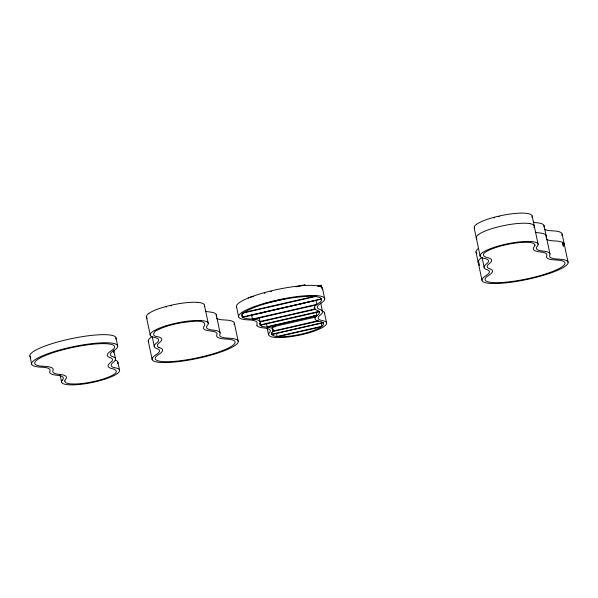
<?xml version="1.0" encoding="UTF-8"?>
<svg xmlns="http://www.w3.org/2000/svg" width="598" height="598" viewBox="0 0 598 598"><rect width="100%" height="100%" fill="white"/><g stroke="black" fill="none" stroke-linecap="round" stroke-linejoin="round"><path stroke-width="0.9" d="M324.4 313.658L324.46 313.397A39.939 7.625 -11.9 0 0 322.95 311.281L322.524 311.095A38.706 7.385 -11.9 0 0 321.948 310.885M273.144 331.045L317.717 320.827L318.525 321.059L272.882 331.494L272.307 326.971L315.445 317.112M62.185 380.276L62.439 379.969A38.922 7.43 -11.9 0 0 56.78 375.23A40.343 7.699 -11.9 0 1 55.539 375.096L53.132 374.64A42.944 8.193 -11.9 0 1 51.383 374.027A43.654 8.327 -11.9 0 1 49.911 371.059A38.922 7.43 -11.9 0 0 41.426 367.172A43.975 8.387 -11.9 0 1 42.615 355.758A43.975 8.387 -11.9 0 1 98.304 343.028A43.975 8.387 -11.9 0 1 113.799 350.63A38.922 7.43 -11.9 0 0 112.805 356.685A43.654 8.327 -11.9 0 1 115.556 359.353A42.757 8.163 -11.9 0 1 114.831 360.871L114.009 361.73A40.335 7.699 -11.9 0 1 113.306 362.313A38.922 7.43 -11.9 0 0 115.392 367.867L115.967 367.979A38.698 7.385 -11.9 0 1 117.671 368.488L118.098 368.674A39.946 7.625 -11.9 0 1 119.607 370.797L119.525 371.104A38.601 7.363 -11.9 0 1 118.927 372.12L118.681 372.397A36.411 6.944 -11.9 0 1 117.163 373.69M316.065 312.149L316.753 315.378L316.192 315.894L268.27 326.874L267.149 326.717L266.402 323.182M316.163 304.95L317.972 303.649A40.821 7.789 -11.9 0 0 303.59 296.601A40.821 7.789 -11.9 0 0 251.9 308.411A40.821 7.789 -11.9 0 0 250.794 319.003L253.739 319.212L316.163 304.95A42.077 8.028 -11.9 0 0 316.895 310.198A40.5 7.729 -11.9 0 1 319.452 312.664A39.804 7.595 -11.9 0 1 319.055 313.703L318.016 314.869A37.188 7.094 -11.9 0 1 317.374 315.408A42.077 8.028 -11.9 0 0 319.624 321.41L320.147 321.515A35.529 6.78 -11.9 0 1 321.694 321.978L322.083 322.143A36.792 7.019 -11.9 0 1 323.511 324.049L323.466 324.28A35.551 6.78 -11.9 0 1 322.95 325.237L322.741 325.491A33.742 6.436 -11.9 0 1 321.881 326.299L320.236 327.442A30.371 5.793 -11.9 0 1 319.242 328.018L318.824 328.235A28.883 5.509 -11.9 0 1 317.859 328.721L316.185 329.491A26.746 5.105 -11.9 0 1 315.31 329.857L314.585 330.148A25.781 4.919 -11.9 0 1 313.255 330.657L312.784 330.829A24.6 4.694 -11.9 0 1 310.938 331.471L310.145 331.726A23.471 4.478 -11.9 0 1 306.333 332.862M316.021 300.353L316.925 304.36L252.446 319.1L251.594 315.056L262.933 312.642M476.576 224.31L474.887 225.797A38.451 7.34 -11.9 0 0 474.281 226.724L474.603 228.608M165.34 326.022L164.457 326.306A27.717 5.285 -11.9 0 0 162.484 326.979L161.871 327.203A28.749 5.487 -11.9 0 0 160.391 327.756L159.569 328.085A29.75 5.674 -11.9 0 0 158.732 328.429L156.698 329.341A31.926 6.092 -11.9 0 0 155.615 329.879L155.144 330.118A33.226 6.339 -11.9 0 0 154.015 330.761L153.821 330.873A34.721 6.623 -11.9 0 0 152.692 331.613A36.411 6.944 -11.9 0 0 151.144 332.929L150.928 333.176A38.601 7.363 -11.9 0 0 150.3 334.222L150.233 334.484A39.946 7.625 -11.9 0 0 151.735 336.652L152.161 336.838A38.698 7.385 -11.9 0 0 153.858 337.347L154.441 337.466A38.922 7.43 -11.9 0 1 156.527 343.02A40.335 7.699 -11.9 0 0 155.824 343.596L155.039 344.403A42.757 8.163 -11.9 0 0 154.262 345.973A43.654 8.327 -11.9 0 0 157.027 348.641A38.922 7.43 -11.9 0 1 156.026 354.704A43.975 8.387 -11.9 0 0 171.529 362.298A43.975 8.387 -11.9 0 0 227.21 349.568A43.975 8.387 -11.9 0 0 228.406 338.154A38.922 7.43 -11.9 0 1 219.915 334.267A43.654 8.327 -11.9 0 0 218.442 331.307A42.944 8.193 -11.9 0 0 216.7 330.687L214.293 330.238A40.343 7.699 -11.9 0 0 213.045 330.096A38.922 7.43 -11.9 0 1 207.386 325.357L207.648 325.05A38.706 7.385 -11.9 0 0 208.201 324.034L208.261 323.735A39.939 7.625 -11.9 0 0 206.602 321.649L206.146 321.455A38.608 7.37 -11.9 0 0 204.426 320.976L203.888 320.872A36.388 6.944 -11.9 0 0 201.152 320.55M307.11 333.303L307.178 333.288A26.574 5.068 -11.9 0 0 311.476 332.017L312.35 331.733A27.702 5.285 -11.9 0 0 314.331 331.053L314.937 330.836A28.771 5.487 -11.9 0 0 316.424 330.275L317.239 329.954A29.728 5.674 -11.9 0 0 318.084 329.603L320.109 328.698A31.948 6.1 -11.9 0 0 321.201 328.16L321.664 327.913A33.211 6.339 -11.9 0 0 322.8 327.278L323.017 327.151A34.751 6.63 -11.9 0 0 324.123 326.418L324.953 325.775A36.919 7.041 -11.9 0 0 325.663 325.11L325.91 324.826A38.608 7.37 -11.9 0 0 326.508 323.817L326.59 323.503A39.939 7.625 -11.9 0 0 325.08 321.388L324.721 321.223A38.706 7.385 -11.9 0 0 322.95 320.692L322.374 320.573A38.922 7.43 -11.9 0 1 320.289 315.019A40.343 7.699 -11.9 0 0 320.991 314.436L322.105 313.18A42.944 8.193 -11.9 0 0 322.546 312.066A43.654 8.327 -11.9 0 0 319.788 309.398A38.922 7.43 -11.9 0 1 319.579 304.165L320.782 303.336A43.975 8.387 -11.9 0 0 305.286 295.741A43.975 8.387 -11.9 0 0 249.598 308.471A43.975 8.387 -11.9 0 0 248.409 319.878L250.323 319.997A38.922 7.43 -11.9 0 1 256.893 323.772L256.998 325.693M305.929 332.974L305.929 332.974A22.679 4.328 -11.9 0 1 297.027 335.015M306.729 333.407L306.796 333.385A25.819 4.926 -11.9 0 1 296.952 335.642M253.672 296.451L248.282 297.684L248.544 298.036M295.92 286.793L304.905 284.745L305.167 285.096L303.373 285.508M317.56 286.076L321.171 285.246L321.911 287.877M318.727 286.218L321.432 285.605M263.681 303.702L285.253 298.768M242.496 317L321.53 298.985L242.982 317.299L241.816 313.763M263.718 312.283L288.752 306.565M290.538 306.154L304.965 303.036M305.713 302.685L315.213 300.517M314.907 309.002L260.04 321.522L260.137 321.911L315.318 309.301L314.548 307.365M260.197 324.871L319.205 311.386L319.354 311.767L260.579 325.2L259.853 323.256M267.149 326.717L316.753 315.378M272.03 327.45L275.416 326.672L275.035 324.856M323.062 322.584L271.784 334.304L271.447 332.69M278.003 336.607L321.081 326.897M296.601 335.089L296.601 335.089A23.471 4.478 -11.9 0 1 292.385 335.784L291.495 335.912A24.6 4.694 -11.9 0 1 289.454 336.173L288.812 336.24A25.781 4.919 -11.9 0 1 287.227 336.405L286.337 336.48A26.753 5.105 -11.9 0 1 285.246 336.562L283.078 336.674A28.913 5.517 -11.9 0 1 281.77 336.711L281.195 336.711A30.349 5.793 -11.9 0 1 279.752 336.696L278.451 336.637M478.729 234.394A34.721 6.623 -11.9 0 1 479.835 233.669L480.052 233.534A33.226 6.339 -11.9 0 1 481.188 232.899L481.652 232.652A31.926 6.092 -11.9 0 1 482.743 232.114L484.769 231.209A29.75 5.674 -11.9 0 1 485.613 230.858L486.436 230.536A28.749 5.487 -11.9 0 1 487.916 229.976L488.446 229.789A27.717 5.285 -11.9 0 1 490.502 229.086L491.377 228.802A26.574 5.068 -11.9 0 1 495.615 227.546L496.123 227.412A25.819 4.926 -11.9 0 1 505.901 225.177L506.439 225.072A26.574 5.068 -11.9 0 1 511.036 224.31L512.023 224.168A27.702 5.285 -11.9 0 1 514.287 223.869L514.998 223.787A28.682 5.472 -11.9 0 1 516.328 223.645L517.756 223.517A29.728 5.674 -11.9 0 1 518.802 223.428L521.396 223.278A31.948 6.1 -11.9 0 1 522.854 223.233L523.504 223.226A33.211 6.339 -11.9 0 1 525.119 223.233L525.44 223.241A34.751 6.63 -11.9 0 1 527.159 223.323A36.388 6.944 -11.9 0 1 529.933 223.652M275.656 337.489L272.389 337.063A38.451 7.34 -11.9 0 1 270.931 336.674L268.943 335.515L268.614 334.005A38.698 7.385 -11.9 0 1 269.167 332.981L269.421 332.675A38.922 7.43 -11.9 0 0 263.763 327.943L260.892 327.532A42.757 8.155 -11.9 0 1 258.373 326.732A43.804 8.357 -11.9 0 1 256.998 325.693M251.594 315.056L252.177 315.101M277.861 336.599L275.013 336.196A35.103 6.698 -11.9 0 1 274.422 336.054L272.165 334.977L271.701 333.4A35.521 6.78 -11.9 0 1 272.21 332.473L272.441 332.196A42.077 8.028 -11.9 0 0 266.327 327.076L263.621 326.687A39.588 7.557 -11.9 0 1 261.333 325.955M529.933 223.652L530.463 223.749A38.608 7.37 -11.9 0 1 532.183 224.235L532.646 224.422A39.939 7.625 -11.9 0 1 534.298 226.507L534.253 226.762A38.706 7.385 -11.9 0 1 533.879 227.569M159.023 347.498L159.913 347.834A42.077 8.028 -11.9 0 1 158.836 354.39A40.821 7.789 -11.9 0 0 173.226 361.439A40.821 7.789 -11.9 0 0 224.908 349.621A40.821 7.789 -11.9 0 0 226.014 339.029A42.077 8.028 -11.9 0 1 216.842 334.828L217.037 334.2A40.275 7.684 -11.9 0 0 213.112 331.329L210.489 330.963A42.077 8.028 -11.9 0 1 204.367 325.843C207.88 317.904 184.879 322.539 181.583 322.703C173.308 324.243 164.936 326.187 157.424 330.103C153.372 331.128 151.563 336.659 157.184 336.622A42.077 8.028 -11.9 0 1 159.442 342.632L158.066 343.91A40.275 7.684 -11.9 0 0 158.993 347.468L158.971 347.468M260.556 325.177L260.242 323.585M271.888 334.446L323.182 322.741M478.692 261.931L479.491 265.377M562.113 234.02L568.078 262.313M544.001 225.573L549.958 253.866M532.168 216.013L538.125 244.305M482.078 257.581L484.186 267.59M474.169 227.89L480.134 256.183M476.03 252.005L481.995 280.298M322.509 288.378L324.707 298.776M321.171 285.246L321.806 288.281M324.422 312.717L326.553 322.815M320.73 302.999L322.501 311.416M321.193 323.07L321.881 326.299L277.128 336.532L276.448 333.295M313.905 315.968L314.286 317.792L313.636 315.617M267.142 327.958L268.562 334.701M259.188 317.478L260.137 321.911M236.509 306.744L238.639 316.843M234.371 323.159L238.206 341.346M216.252 314.712L220.086 332.899M204.419 305.152L208.254 323.339M152.198 336.614L154.306 346.623M146.428 317.03L150.255 335.216M148.282 341.144L152.116 359.331M116.005 337.915L117.709 345.995M117.866 362.022L119.57 370.11M113.814 350.622L115.519 358.703M60.062 374.804L61.579 381.987M29.922 355.9L31.627 363.98M476.912 238.879A39.976 7.625 -11.9 0 1 476.27 237.316L476.344 236.995A38.601 7.363 -11.9 0 1 476.942 235.986L477.189 235.709A36.411 6.944 -11.9 0 1 478.706 234.409M535.457 232.271A38.922 7.43 -11.9 0 0 539.09 232.876A40.343 7.699 -11.9 0 1 540.33 233.011L542.737 233.467A42.944 8.193 -11.9 0 1 544.486 234.08A43.654 8.327 -11.9 0 1 545.959 237.04M546.452 239.178A38.922 7.43 -11.9 0 0 554.443 240.934A43.975 8.387 -11.9 0 1 564.176 244.963M478.617 263.023A43.975 8.387 -11.9 0 1 482.07 257.476M498.665 216.76A22.679 4.328 -11.9 0 1 499.218 216.633M493.896 217.986A23.471 4.478 -11.9 0 1 494.389 217.844M476.599 224.287A34.721 6.623 -11.9 0 1 477.712 223.562L477.922 223.435A33.226 6.339 -11.9 0 1 479.058 222.792L479.521 222.546A31.926 6.092 -11.9 0 1 480.613 222.008L482.638 221.103A29.75 5.674 -11.9 0 1 483.483 220.759L484.305 220.43A28.749 5.487 -11.9 0 1 485.785 219.877L486.391 219.653A27.717 5.285 -11.9 0 1 488.372 218.98L489.254 218.696A26.574 5.068 -11.9 0 1 493.485 217.44L493.993 217.306A25.819 4.926 -11.9 0 1 503.77 215.071L504.308 214.966A26.574 5.068 -11.9 0 1 508.905 214.204L509.892 214.062A27.702 5.285 -11.9 0 1 512.157 213.763L512.867 213.68A28.771 5.487 -11.9 0 1 514.631 213.501L515.625 213.411A29.728 5.674 -11.9 0 1 516.672 213.329L519.266 213.18A31.948 6.1 -11.9 0 1 520.723 213.135L521.374 213.12A33.211 6.339 -11.9 0 1 522.988 213.135L523.31 213.142A34.751 6.63 -11.9 0 1 525.029 213.217L526.442 213.351A36.919 7.041 -11.9 0 1 527.802 213.546L528.333 213.65A38.608 7.37 -11.9 0 1 530.052 214.129L530.516 214.316A39.939 7.625 -11.9 0 1 532.168 216.409L532.123 216.663A38.706 7.385 -11.9 0 1 531.906 217.201M533.326 222.164A38.922 7.43 -11.9 0 0 536.959 222.77A40.343 7.699 -11.9 0 1 538.2 222.905L540.614 223.36A42.944 8.193 -11.9 0 1 542.356 223.973A43.654 8.327 -11.9 0 1 543.874 226.844M544.8 229.4A38.922 7.43 -11.9 0 0 550.399 230.716L552.313 230.828A43.975 8.387 -11.9 0 1 561.784 235.455M476.942 253.328A43.975 8.387 -11.9 0 1 478.183 248.619M165.34 326.022A26.574 5.068 -11.9 0 1 169.57 324.766L170.079 324.632A25.819 4.926 -11.9 0 1 179.856 322.397L180.394 322.3A26.574 5.068 -11.9 0 1 184.991 321.53L185.978 321.388A27.702 5.285 -11.9 0 1 188.243 321.096L188.953 321.014A28.771 5.487 -11.9 0 1 190.717 320.827L191.711 320.737A29.728 5.674 -11.9 0 1 192.758 320.655L195.352 320.506A31.948 6.1 -11.9 0 1 196.817 320.461L197.46 320.446A33.211 6.339 -11.9 0 1 199.082 320.461L199.396 320.468A34.751 6.63 -11.9 0 1 201.115 320.55M147.4 318.188A39.946 7.625 -11.9 0 1 146.39 316.342L146.473 316.028A38.601 7.363 -11.9 0 1 147.063 315.019L147.31 314.742A36.411 6.944 -11.9 0 1 148.827 313.442M148.857 313.427A34.721 6.623 -11.9 0 1 149.963 312.702L150.18 312.575A33.226 6.339 -11.9 0 1 151.309 311.932L151.78 311.685A31.926 6.092 -11.9 0 1 152.871 311.147L154.897 310.242A29.75 5.674 -11.9 0 1 155.742 309.891L156.556 309.57A28.749 5.487 -11.9 0 1 158.036 309.009L158.649 308.792A27.717 5.285 -11.9 0 1 160.63 308.12L161.505 307.835A26.574 5.068 -11.9 0 1 165.736 306.58L166.244 306.445A25.819 4.926 -11.9 0 1 176.029 304.21L176.56 304.105A26.574 5.068 -11.9 0 1 181.164 303.343L182.143 303.201A27.702 5.285 -11.9 0 1 184.408 302.902L185.126 302.82A28.771 5.487 -11.9 0 1 186.89 302.64L187.884 302.551A29.728 5.674 -11.9 0 1 188.923 302.461L191.517 302.311A31.948 6.1 -11.9 0 1 192.982 302.267L193.625 302.259A33.211 6.339 -11.9 0 1 195.247 302.267L195.561 302.274A34.751 6.63 -11.9 0 1 197.28 302.356M197.325 302.364A36.388 6.944 -11.9 0 1 200.053 302.685L200.592 302.782A38.608 7.37 -11.9 0 1 202.311 303.268L202.767 303.455A39.939 7.625 -11.9 0 1 204.426 305.541L204.381 305.802A38.706 7.385 -11.9 0 1 204.224 306.213M205.585 311.304A38.922 7.43 -11.9 0 0 209.21 311.909A40.343 7.699 -11.9 0 1 210.459 312.044L212.866 312.5A42.944 8.193 -11.9 0 1 214.607 313.113A43.654 8.327 -11.9 0 1 216.162 315.894M216.573 318.211A38.922 7.43 -11.9 0 0 224.571 319.967A43.975 8.387 -11.9 0 1 234.035 324.594M148.745 342.056A43.975 8.387 -11.9 0 1 152.198 336.51M170.916 305.899A22.679 4.328 -11.9 0 1 171.469 305.772M166.154 307.125A23.471 4.478 -11.9 0 1 166.648 306.983M117.141 373.713A34.721 6.623 -11.9 0 1 116.034 374.438L115.848 374.55A33.226 6.339 -11.9 0 1 114.681 375.208L114.218 375.454A31.926 6.092 -11.9 0 1 113.127 375.993L111.101 376.897A29.75 5.674 -11.9 0 1 110.256 377.241L109.441 377.57A28.749 5.487 -11.9 0 1 107.954 378.123L107.348 378.347A27.717 5.285 -11.9 0 1 105.368 379.02L104.493 379.304A26.574 5.068 -11.9 0 1 100.255 380.56L99.814 380.679A25.819 4.926 -11.9 0 1 89.969 382.929L89.431 383.034A26.574 5.068 -11.9 0 1 84.834 383.796L83.847 383.938A27.702 5.285 -11.9 0 1 81.582 384.237L80.962 384.305A28.771 5.487 -11.9 0 1 79.108 384.499L78.114 384.589A29.728 5.674 -11.9 0 1 77.075 384.671L74.473 384.82A31.948 6.1 -11.9 0 1 73.016 384.865L72.448 384.88A33.211 6.339 -11.9 0 1 70.751 384.865L70.474 384.865A34.751 6.63 -11.9 0 1 68.718 384.783A36.388 6.944 -11.9 0 1 65.944 384.454L65.406 384.35A38.608 7.37 -11.9 0 1 63.687 383.871L63.224 383.684A39.939 7.625 -11.9 0 1 61.572 381.591L61.631 381.3A38.706 7.385 -11.9 0 1 62.185 380.276M115.182 360.131A38.698 7.385 -11.9 0 1 115.967 360.4L116.393 360.587A39.946 7.625 -11.9 0 1 117.903 362.709L117.843 362.971A38.601 7.363 -11.9 0 1 117.5 363.666M30.76 357.163A43.975 8.387 -11.9 0 1 70.542 338.834A43.975 8.387 -11.9 0 1 115.863 338.954M113.613 350.174A43.654 8.327 -11.9 0 1 113.852 351.265A42.757 8.163 -11.9 0 1 113.418 352.386M236.718 307.208A43.975 8.387 -11.9 0 1 278.982 289.133A43.975 8.387 -11.9 0 1 322.427 289.611M261.326 325.955A40.657 7.759 -11.9 0 1 260.063 324.991L259.973 323.212A42.077 8.028 -11.9 0 0 253.739 319.212M275.7 337.489A34.721 6.623 -11.9 0 0 277.412 337.571L277.734 337.578A33.226 6.339 -11.9 0 0 279.356 337.586L279.999 337.578A31.926 6.092 -11.9 0 0 281.456 337.534L284.057 337.384A29.75 5.674 -11.9 0 0 285.096 337.302L286.091 337.212A28.749 5.487 -11.9 0 0 287.855 337.025L288.565 336.943A27.717 5.285 -11.9 0 0 290.83 336.652L291.817 336.51A26.574 5.068 -11.9 0 0 296.421 335.74M264.241 293.334A40.821 7.789 -11.9 0 1 264.877 293.162M270.804 291.592A40.821 7.789 -11.9 0 1 271.485 291.428M482.541 252.603A36.411 6.944 -11.9 0 0 481.024 253.896L480.777 254.172A38.601 7.363 -11.9 0 0 480.179 255.189L480.104 255.451A39.946 7.625 -11.9 0 0 481.607 257.618L482.033 257.805A38.698 7.385 -11.9 0 0 483.737 258.314L484.313 258.433A38.922 7.43 -11.9 0 1 486.398 263.98A40.335 7.699 -11.9 0 0 485.696 264.563L484.873 265.422A42.757 8.163 -11.9 0 0 484.141 266.94A43.654 8.327 -11.9 0 0 486.899 269.608A38.922 7.43 -11.9 0 1 485.905 275.671A43.975 8.387 -11.9 0 0 501.401 283.265A43.975 8.387 -11.9 0 0 557.089 270.535A43.975 8.387 -11.9 0 0 558.278 259.121A38.922 7.43 -11.9 0 1 549.794 255.234A43.654 8.327 -11.9 0 0 548.314 252.274A42.944 8.193 -11.9 0 0 546.572 251.653L544.165 251.197A40.343 7.699 -11.9 0 0 542.924 251.063A38.922 7.43 -11.9 0 1 537.258 246.324L537.52 246.017A38.706 7.385 -11.9 0 0 538.073 245.001L538.133 244.702A39.939 7.625 -11.9 0 0 536.481 242.616L536.017 242.422A38.608 7.37 -11.9 0 0 534.298 241.943L533.835 241.854A36.388 6.944 -11.9 0 0 531.031 241.517A34.751 6.63 -11.9 0 0 529.275 241.435L528.991 241.428A33.211 6.339 -11.9 0 0 527.331 241.413L526.689 241.428A31.948 6.1 -11.9 0 0 525.231 241.472L522.63 241.622A29.728 5.674 -11.9 0 0 521.591 241.704L520.596 241.794A28.771 5.487 -11.9 0 0 518.832 241.973L518.122 242.063A27.702 5.285 -11.9 0 0 515.85 242.354L514.871 242.496A26.574 5.068 -11.9 0 0 510.266 243.266L509.735 243.364A25.819 4.926 -11.9 0 0 499.958 245.599L499.45 245.733A26.574 5.068 -11.9 0 0 495.211 246.989L494.337 247.273A27.717 5.285 -11.9 0 0 492.356 247.946L491.75 248.17A28.749 5.487 -11.9 0 0 490.263 248.723L489.448 249.052A29.75 5.674 -11.9 0 0 488.603 249.396L486.578 250.308A31.926 6.092 -11.9 0 0 485.486 250.846L485.075 251.055A33.226 6.339 -11.9 0 0 483.887 251.728L483.67 251.855A34.721 6.623 -11.9 0 0 482.564 252.58M64.651 381.068C66.012 384.634 71.379 383.677 74.526 383.998C82.105 383.871 89.625 382.585 96.966 380.776C99.432 380.261 125.677 373.032 112.708 368.712A42.077 8.028 -11.9 0 1 110.383 362.702L111.759 361.416A40.275 7.684 -11.9 0 0 110.839 357.866L109.912 357.492A42.077 8.028 -11.9 0 1 110.989 350.936A40.821 7.789 -11.9 0 0 96.607 343.887A40.821 7.789 -11.9 0 0 44.917 355.705A40.821 7.789 -11.9 0 0 43.811 366.297A42.077 8.028 -11.9 0 1 52.983 370.506L52.796 371.089A40.275 7.684 -11.9 0 0 56.72 373.997L59.344 374.363A42.077 8.028 -11.9 0 1 65.459 379.483L64.659 381.001M535.053 245.158L534.306 246.735A42.077 8.028 -11.9 0 0 540.36 251.93L542.977 252.296A40.275 7.684 -11.9 0 1 546.893 255.167L546.714 255.794A42.077 8.028 -11.9 0 0 555.893 259.995A40.821 7.789 -11.9 0 1 554.787 270.588A40.821 7.789 -11.9 0 1 503.097 282.406A40.821 7.789 -11.9 0 1 488.716 275.357A42.077 8.028 -11.9 0 0 489.792 268.801L488.902 268.465A40.275 7.684 -11.9 0 1 487.938 264.877L489.314 263.598A42.077 8.028 -11.9 0 0 487.064 257.589C473.922 253.328 500.257 246.017 502.731 245.516C510.079 243.707 517.599 242.422 525.179 242.295C528.34 242.609 533.558 241.682 535.053 245.158M242.93 313.068L316.357 296.309L315.198 296.16L243.521 312.545L242.93 313.068M562.711 242.982L562.449 242.631L563.413 246.294L562.711 242.982"/></g></svg>
